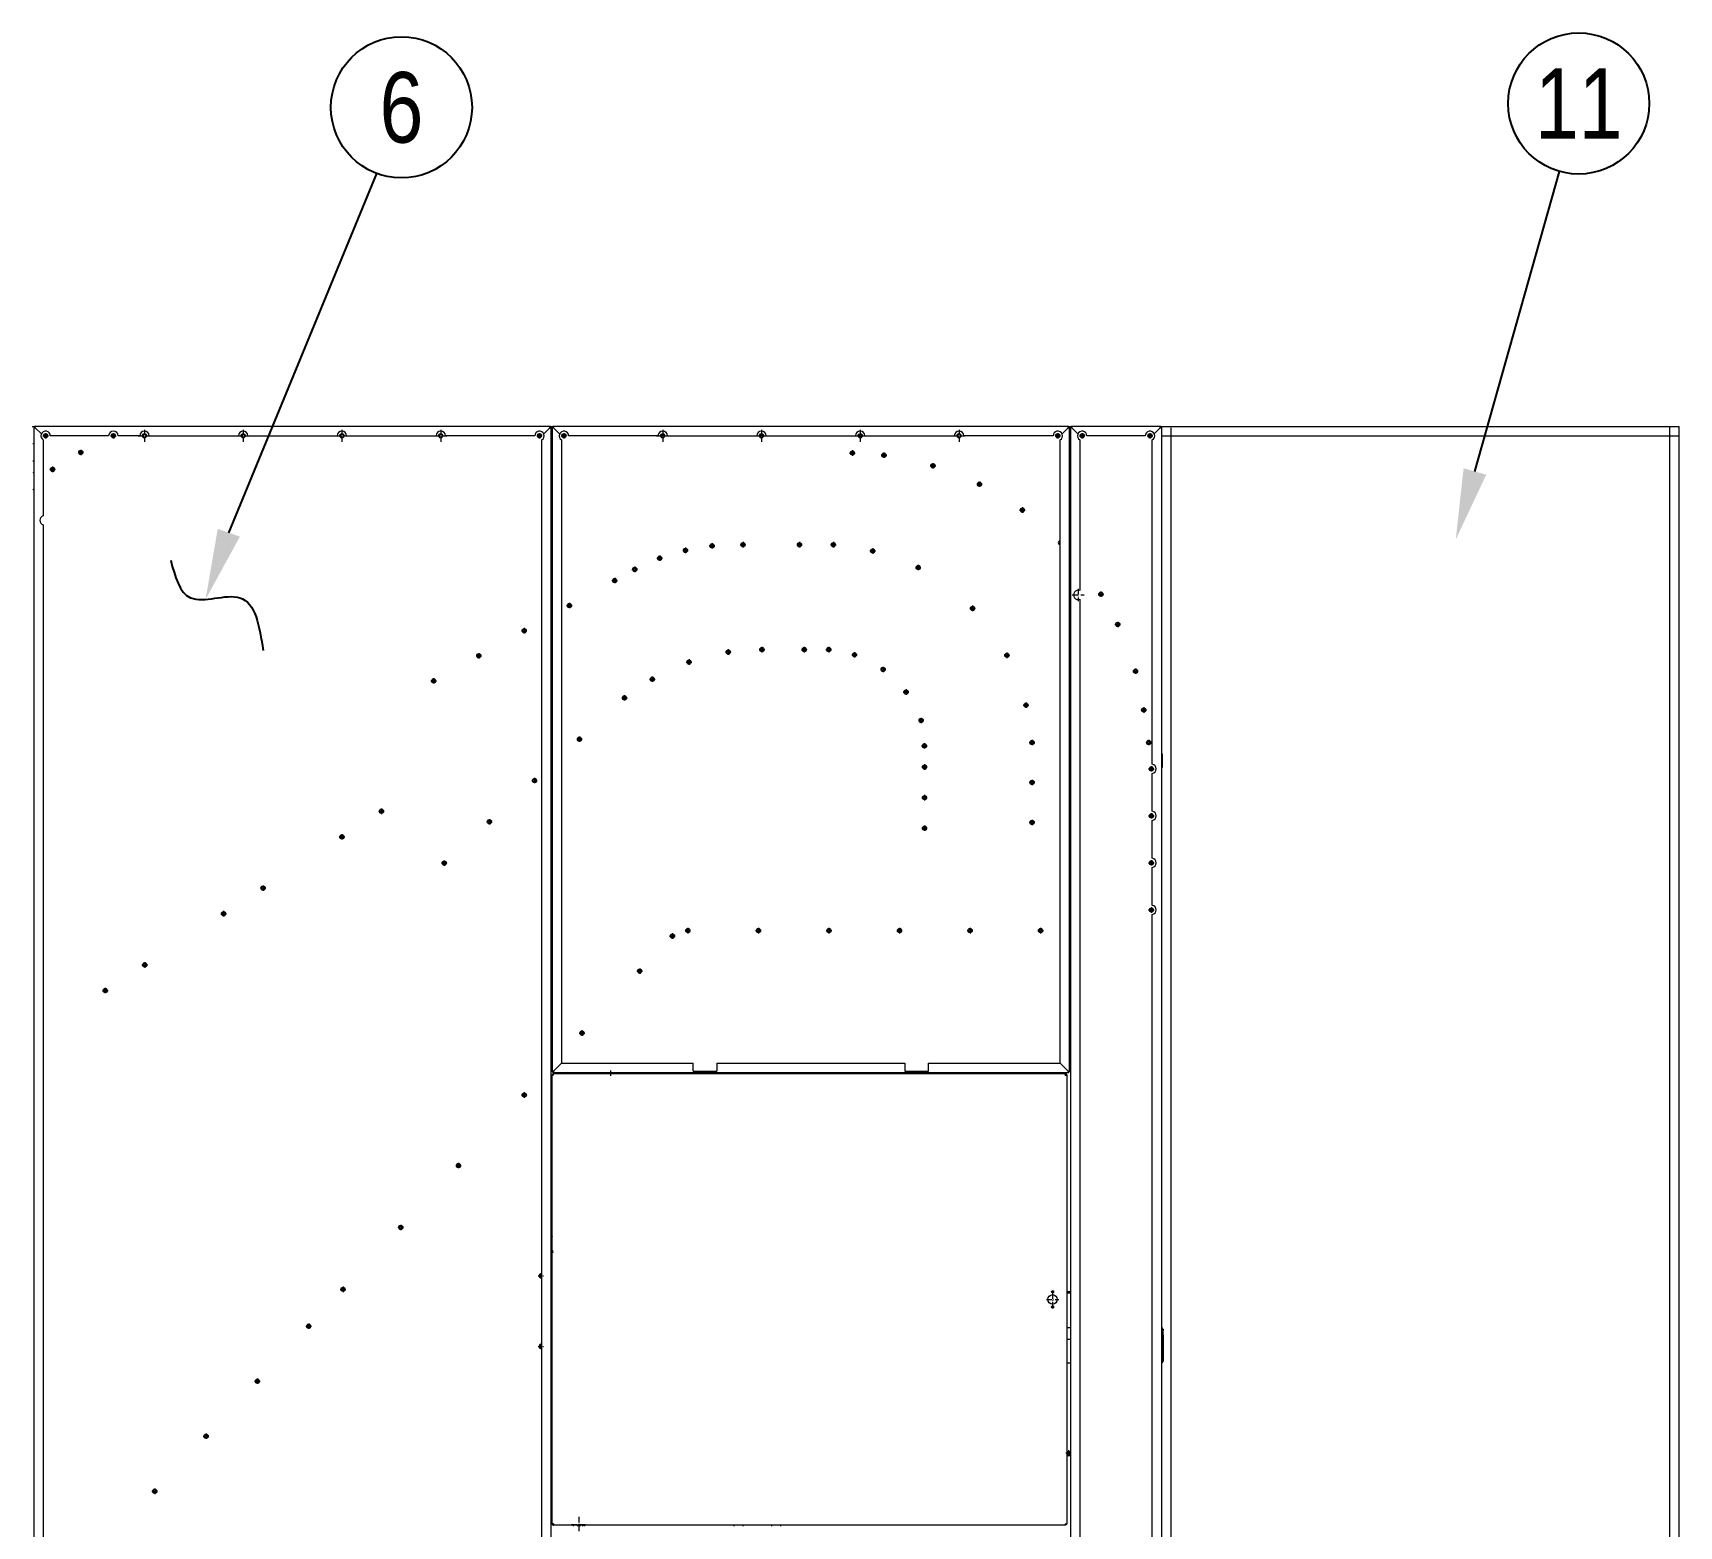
# Model space of a CAD drawing. Header units: millimetres. Extents: x -661384 to 33175, y -139129 to 24362.
# Drawn here: x 16861 to 20361, y 12012 to 15186 of the extents above; entities that cross this region are included whole.
import ezdxf
from ezdxf.enums import TextEntityAlignment as Align

# ---------------------------------------------------------------- set-up
doc = ezdxf.new("R2010")
doc.units = ezdxf.units.MM
doc.linetypes.add('DASHDOT', pattern=[18.5, 12, -3, 0.5, -3])
doc.layers.add('냉각탑_dim', color=1, linetype='Continuous')
doc.layers.add('냉각탑_text', color=3, linetype='Continuous')
doc.styles.get("Standard").update_dxf_attribs({"font": 'arial.ttf'})

# ---------------------------------------------------------------- blocks, each defined once
blk = doc.blocks.new('1')
at = {"color": 7, "lineweight": 20, "ltscale": 0.132499}
blk.add_line((16859.1, 14349.5), (16864.4, 14349.5), dxfattribs=at)
at = {"color": 7, "lineweight": 20, "ltscale": 0.0375}
for p, q in [((16862.8, 14347.9), (16862.8, 14346.4)), ((16865.9, 14349.5), (16864.4, 14349.5)), ((16864.4, 14346.4), (16864.4, 14347.9)), ((16864.4, 14347.9), (16865.9, 14347.9)), ((16865.9, 14346.4), (16865.9, 14347.9)), ((17961.2, 14349.5), (17959.7, 14349.5)), ((17959.7, 14347.9), (17961.2, 14347.9)), ((17961.2, 14347.9), (17961.2, 14346.4)), ((17962.8, 14346.4), (17962.8, 14347.9)), ((17964.8, 14347.9), (17964.8, 14346.4)), ((17967.9, 14349.5), (17966.4, 14349.5)), ((17966.4, 14346.4), (17966.4, 14347.9)), ((17966.4, 14347.9), (17967.9, 14347.9)), ((17967.9, 14346.4), (17967.9, 14347.9)), ((19063.2, 14349.5), (19061.7, 14349.5)), ((19061.7, 14347.9), (19063.2, 14347.9)), ((19063.2, 14347.9), (19063.2, 14346.4)), ((19064.8, 14346.4), (19064.8, 14347.9)), ((19066.8, 14347.9), (19066.8, 14346.4)), ((19069.9, 14349.5), (19068.4, 14349.5)), ((19068.4, 14346.4), (19068.4, 14347.9)), ((19068.4, 14347.9), (19069.9, 14347.9)), ((19069.9, 14346.4), (19069.9, 14347.9)), ((19259.2, 14349.5), (19257.7, 14349.5)), ((19257.7, 14347.9), (19259.2, 14347.9)), ((19259.2, 14347.9), (19259.2, 14346.4)), ((19260.8, 14346.4), (19260.8, 14347.9)), ((17964.8, 12978.6), (17964.8, 12977.1)), ((17964.8, 12971.9), (17964.8, 12970.4)), ((17967.9, 12978.6), (17966.4, 12978.6)), ((17966.4, 12977.1), (17966.4, 12978.6)), ((17967.9, 12977.1), (17966.4, 12977.1)), ((17966.4, 12975.5), (17967.9, 12975.5)), ((17966.4, 12973.5), (17967.9, 12973.5)), ((17966.4, 12971.9), (17966.4, 12970.4)), ((17966.4, 12971.9), (17967.9, 12971.9)), ((17967.9, 12978.6), (17967.9, 12977.1)), ((19057.2, 12973.5), (19055.7, 12973.5)), ((19057.2, 12971.9), (19055.7, 12971.9)), ((19057.2, 12971.9), (19057.2, 12970.4)), ((19058.8, 12971.9), (19058.8, 12970.4)), ((19061.7, 12978.6), (19063.2, 12978.6)), ((19063.2, 12977.1), (19061.7, 12977.1)), ((19061.7, 12975.5), (19063.2, 12975.5)), ((19063.2, 12978.6), (19063.2, 12977.1)), ((19064.8, 12977.1), (19064.8, 12978.6)), ((17964.8, 12015.1), (17964.8, 12016.6)), ((17966.4, 12015.1), (17966.4, 12016.6)), ((17966.4, 12015.1), (17967.9, 12015.1)), ((17966.4, 12013.5), (17967.9, 12013.5)), ((19057.2, 12015.1), (19055.7, 12015.1)), ((19057.2, 12013.5), (19055.7, 12013.5)), ((19057.2, 12015.1), (19057.2, 12016.6)), ((19058.8, 12015.1), (19058.8, 12016.6))]:
    blk.add_line(p, q, dxfattribs=at)
at = {"color": 7, "lineweight": 20, "ltscale": 0.04}
for p, q in [((16862.8, 14347.9), (16864.4, 14347.9)), ((16862.8, 14346.4), (16864.4, 14346.4)), ((16864.4, 14349.5), (16864.4, 14347.9)), ((16865.9, 14349.5), (16865.9, 14347.9)), ((17959.7, 14349.5), (17959.7, 14347.9)), ((17961.2, 14349.5), (17961.2, 14347.9)), ((17962.8, 14347.9), (17961.2, 14347.9)), ((17962.8, 14346.4), (17961.2, 14346.4)), ((17964.8, 14347.9), (17966.4, 14347.9)), ((17964.8, 14346.4), (17966.4, 14346.4)), ((17966.4, 14349.5), (17966.4, 14347.9)), ((17967.9, 14349.5), (17967.9, 14347.9)), ((19061.7, 14349.5), (19061.7, 14347.9)), ((19063.2, 14349.5), (19063.2, 14347.9)), ((19064.8, 14347.9), (19063.2, 14347.9)), ((19064.8, 14346.4), (19063.2, 14346.4)), ((19066.8, 14347.9), (19068.4, 14347.9)), ((19066.8, 14346.4), (19068.4, 14346.4)), ((19068.4, 14349.5), (19068.4, 14347.9)), ((19069.9, 14349.5), (19069.9, 14347.9)), ((19257.7, 14349.5), (19257.7, 14347.9)), ((19259.2, 14349.5), (19259.2, 14347.9)), ((19260.8, 14347.9), (19259.2, 14347.9)), ((19260.8, 14346.4), (19259.2, 14346.4)), ((19260.8, 13625), (19262.4, 13625)), ((17964.8, 12978.6), (17966.4, 12978.6)), ((17964.8, 12977.1), (17966.4, 12977.1)), ((17964.8, 12971.9), (17966.4, 12971.9)), ((17966.4, 12975.5), (17966.4, 12977.1)), ((17966.4, 12973.5), (17966.4, 12971.9)), ((17967.9, 12975.5), (17967.9, 12977.1)), ((19057.2, 12973.5), (19057.2, 12971.9)), ((19058.8, 12971.9), (19057.2, 12971.9)), ((19061.7, 12975.5), (19061.7, 12977.1)), ((19064.8, 12978.6), (19063.2, 12978.6)), ((19064.8, 12977.1), (19063.2, 12977.1)), ((19063.2, 12975.5), (19063.2, 12977.1)), ((17964.8, 12015.1), (17966.4, 12015.1)), ((17966.4, 12013.5), (17966.4, 12015.1)), ((19057.2, 12013.5), (19057.2, 12015.1)), ((19058.8, 12015.1), (19057.2, 12015.1))]:
    blk.add_line(p, q, dxfattribs=at)
at = {"color": 7, "lineweight": 20}
for p, q in [((16862.8, 14346.4), (16862.8, 11304.6)), ((17959.7, 14349.5), (16865.9, 14349.5)), ((16882.8, 14320.9), (16882.8, 14159.6)), ((17021.8, 14329.5), (16897.8, 14329.5)), ((17087.8, 14329.5), (17041.8, 14329.5)), ((17107.8, 14329.5), (17297.8, 14329.5)), ((17317.8, 14329.5), (17507.8, 14329.5)), ((17527.8, 14329.5), (17717.8, 14329.5)), ((17927.8, 14329.5), (17737.8, 14329.5)), ((17942.8, 11321.5), (17942.8, 14320.9)), ((17962.8, 11304.6), (17962.8, 14346.4)), ((17964.8, 14346.4), (17964.8, 12978.6)), ((19061.7, 14349.5), (17967.9, 14349.5)), ((17984.8, 14320.9), (17984.8, 12995.5)), ((18189.8, 14329.5), (17999.8, 14329.5)), ((18209.8, 14329.5), (18399.8, 14329.5)), ((18419.8, 14329.5), (18609.8, 14329.5)), ((18629.8, 14329.5), (18819.8, 14329.5)), ((19029.8, 14329.5), (18839.8, 14329.5)), ((19044.8, 12995.5), (19044.8, 14320.9)), ((19064.8, 12978.6), (19064.8, 14346.4)), ((19066.8, 14346.4), (19066.8, 11304.6)), ((19257.7, 14349.5), (19069.9, 14349.5)), ((19086.8, 14320.9), (19086.8, 14000.4)), ((19225.8, 14329.5), (19101.8, 14329.5)), ((19240.8, 13631.2), (19240.8, 14320.9)), ((19260.8, 11304.6), (19260.8, 14346.4)), ((19280.8, 11304.6), (19280.8, 14346.4)), ((16882.8, 14140.4), (16882.8, 11824.3)), ((19086.8, 13981.8), (19086.8, 11321.5)), ((19262.4, 13625), (19262.4, 13651.9)), ((19240.8, 13531.2), (19240.8, 13611.6)), ((19240.8, 13431.2), (19240.8, 13511.6)), ((19240.8, 13331.2), (19240.8, 13411.6)), ((19240.8, 11321.5), (19240.8, 13311.6)), ((17984.8, 12995.5), (17967.9, 12978.6)), ((17967.9, 12978.6), (17984.8, 12995.5)), ((17984.8, 12995.5), (18264.8, 12995.5)), ((18314.8, 12995.5), (18714.8, 12995.5)), ((18764.8, 12995.5), (19044.8, 12995.5)), ((19061.7, 12978.6), (19044.8, 12995.5)), ((19044.8, 12995.5), (19061.7, 12978.6)), ((17964.8, 12016.6), (17964.8, 12970.4)), ((17967.9, 12975.5), (19061.7, 12975.5)), ((17967.9, 12973.5), (19055.7, 12973.5)), ((18264.8, 12978.6), (18314.8, 12978.6)), ((18714.8, 12978.6), (18764.8, 12978.6)), ((19058.8, 12970.4), (19058.8, 12016.6)), ((17964.8, 12647.4), (17964.8, 12740.4)), ((19260.9, 12430.1), (19260.9, 12361.5)), ((19264.1, 12418.3), (19264.1, 12373.3)), ((17964.8, 12217.4), (17964.8, 12310.4)), ((19055.7, 12013.5), (17967.9, 12013.5))]:
    blk.add_line(p, q, dxfattribs=at)
at = {"color": 7, "lineweight": 20, "ltscale": 0.0775}
for p, q in [((16865.9, 14346.4), (16862.8, 14346.4)), ((17959.7, 14346.4), (17959.7, 14349.5)), ((17959.7, 14346.4), (17962.8, 14346.4)), ((17967.9, 14346.4), (17964.8, 14346.4)), ((19061.7, 14346.4), (19061.7, 14349.5)), ((19061.7, 14346.4), (19064.8, 14346.4)), ((19069.9, 14346.4), (19066.8, 14346.4)), ((19257.7, 14346.4), (19257.7, 14349.5)), ((19257.7, 14346.4), (19260.8, 14346.4)), ((17967.9, 12970.4), (17964.8, 12970.4)), ((17967.9, 12970.4), (17967.9, 12973.5)), ((19055.7, 12970.4), (19055.7, 12973.5)), ((19055.7, 12970.4), (19058.8, 12970.4)), ((19061.7, 12978.6), (19061.7, 12975.5)), ((17967.9, 12016.6), (17964.8, 12016.6)), ((17967.9, 12016.6), (17967.9, 12013.5)), ((19055.7, 12016.6), (19055.7, 12013.5)), ((19055.7, 12016.6), (19058.8, 12016.6))]:
    blk.add_line(p, q, dxfattribs=at)
at = {"color": 7, "lineweight": 20, "ltscale": 0.45204}
for p, q in [((16878.7, 14333.6), (16865.9, 14346.4)), ((16878.7, 14333.6), (16865.9, 14346.4)), ((17946.9, 14333.6), (17959.7, 14346.4)), ((17946.9, 14333.6), (17959.7, 14346.4)), ((17980.7, 14333.6), (17967.9, 14346.4)), ((17980.7, 14333.6), (17967.9, 14346.4)), ((19048.9, 14333.6), (19061.7, 14346.4)), ((19048.9, 14333.6), (19061.7, 14346.4)), ((19082.7, 14333.6), (19069.9, 14346.4)), ((19082.7, 14333.6), (19069.9, 14346.4)), ((19244.9, 14333.6), (19257.7, 14346.4)), ((19244.9, 14333.6), (19257.7, 14346.4))]:
    blk.add_line(p, q, dxfattribs=at)
at = {"color": 7, "linetype": 'DASHDOT', "lineweight": 20, "ltscale": 0.292499}
for p, q in [((16881.9, 14329.5), (16893.6, 14329.5)), ((17025.9, 14329.5), (17037.6, 14329.5)), ((17931.9, 14329.5), (17943.6, 14329.5)), ((17983.9, 14329.5), (17995.6, 14329.5)), ((19033.9, 14329.5), (19045.6, 14329.5)), ((19085.9, 14329.5), (19097.6, 14329.5)), ((19229.9, 14329.5), (19241.6, 14329.5)), ((16956.7, 14294.1), (16968.4, 14294.1)), ((16962.6, 14299.9), (16962.6, 14288.2)), ((18597.1, 14292.9), (18608.8, 14292.9)), ((18603, 14298.8), (18603, 14287.1)), ((18664.4, 14288.1), (18676.1, 14288.1)), ((18670.2, 14294), (18670.2, 14282.3)), ((18768.5, 14265.8), (18780.2, 14265.8)), ((18774.3, 14271.6), (18774.3, 14259.9)), ((18867.5, 14226.6), (18879.2, 14226.6)), ((18873.3, 14232.4), (18873.3, 14220.7)), ((18964.5, 14177.4), (18964.5, 14165.7)), ((18958.6, 14171.5), (18970.3, 14171.5)), ((18193.4, 14075.1), (18193.4, 14063.4)), ((18242.3, 14085.8), (18254, 14085.8)), ((18248.2, 14091.7), (18248.2, 14080)), ((18298.9, 14095.4), (18310.6, 14095.4)), ((18304.8, 14101.3), (18304.8, 14089.6)), ((18364.7, 14097.8), (18376.4, 14097.8)), ((18370.6, 14103.7), (18370.6, 14092)), ((18484.7, 14097.8), (18496.4, 14097.8)), ((18490.6, 14103.7), (18490.6, 14092)), ((18556.7, 14097.8), (18568.4, 14097.8)), ((18562.6, 14103.7), (18562.6, 14092)), ((18640.4, 14084.6), (18652.1, 14084.6)), ((18646.3, 14090.5), (18646.3, 14078.8)), ((18134.4, 14045.4), (18146.1, 14045.4)), ((18140.3, 14051.3), (18140.3, 14039.6)), ((18737.1, 14049.4), (18748.8, 14049.4)), ((18743, 14055.3), (18743, 14043.6)), ((18091.8, 14021.8), (18103.5, 14021.8)), ((18097.7, 14027.7), (18097.7, 14016)), ((17995.6, 13968.5), (18007.3, 13968.5)), ((19125.6, 13992.7), (19137.3, 13992.7)), ((19131.5, 13998.5), (19131.5, 13986.8)), ((18852.7, 13962.5), (18864.4, 13962.5)), ((19167.3, 13934.3), (19167.3, 13922.6)), ((17899.4, 13915), (17911.1, 13915)), ((19161.4, 13928.5), (19173.1, 13928.5)), ((17802.9, 13861.8), (17814.6, 13861.8)), ((17808.8, 13867.7), (17808.8, 13856)), ((18333.2, 13869.7), (18344.9, 13869.7)), ((18339.1, 13875.6), (18339.1, 13863.9)), ((18404.9, 13874.9), (18416.6, 13874.9)), ((18410.8, 13880.8), (18410.8, 13869.1)), ((18494.9, 13874.9), (18506.6, 13874.9)), ((18500.8, 13880.8), (18500.8, 13869.1)), ((18546.9, 13874.9), (18558.6, 13874.9)), ((18552.8, 13880.8), (18552.8, 13869.1)), ((18601.7, 13863.8), (18613.4, 13863.8)), ((18607.6, 13869.7), (18607.6, 13858)), ((18925.8, 13862.8), (18937.5, 13862.8)), ((18931.7, 13868.7), (18931.7, 13857)), ((18249.9, 13848.4), (18261.6, 13848.4)), ((18255.8, 13854.3), (18255.8, 13842.6)), ((18662.6, 13832.7), (18674.3, 13832.7)), ((18668.5, 13838.6), (18668.5, 13826.9)), ((19199.3, 13828.9), (19211, 13828.9)), ((19205.1, 13834.8), (19205.1, 13823.1)), ((17706.9, 13808.5), (17718.6, 13808.5)), ((18171.8, 13811.9), (18183.5, 13811.9)), ((18177.7, 13817.8), (18177.7, 13806.1)), ((18717.3, 13790.5), (18717.3, 13778.8)), ((18112.6, 13772.3), (18124.3, 13772.3)), ((18118.5, 13778.2), (18118.5, 13766.5)), ((18711.4, 13784.6), (18723.1, 13784.6)), ((18966.4, 13756.8), (18978.1, 13756.8)), ((18972.3, 13762.7), (18972.3, 13751)), ((18743.4, 13724.3), (18755.1, 13724.3)), ((18749.3, 13730.2), (18749.3, 13718.5)), ((19216.8, 13746.5), (19228.5, 13746.5)), ((18022.8, 13690.3), (18022.8, 13678.6)), ((18016.9, 13684.4), (18028.6, 13684.4)), ((18750.4, 13670.2), (18762.1, 13670.2)), ((18756.3, 13676.1), (18756.3, 13664.4)), ((18979.3, 13677.4), (18991, 13677.4)), ((18985.2, 13683.3), (18985.2, 13671.6)), ((19227.4, 13677.3), (19239.1, 13677.3)), ((18750.6, 13625.2), (18762.3, 13625.2)), ((18756.5, 13631.1), (18756.5, 13619.4)), ((19232.9, 13621.4), (19244.6, 13621.4)), ((19238.8, 13627.3), (19238.8, 13615.6)), ((17921.4, 13596.6), (17933.1, 13596.6)), ((17927.3, 13602.5), (17927.3, 13590.8)), ((18979.3, 13592.4), (18991, 13592.4)), ((18985.2, 13598.3), (18985.2, 13586.6)), ((18750.6, 13560.2), (18762.3, 13560.2)), ((18756.5, 13566.1), (18756.5, 13554.4)), ((17601.7, 13537.1), (17601.7, 13525.4)), ((17831.3, 13514.6), (17831.3, 13502.9)), ((18985.2, 13513.3), (18985.2, 13501.6)), ((19232.9, 13521.4), (19244.6, 13521.4)), ((19238.8, 13527.3), (19238.8, 13515.6)), ((17517.8, 13482.7), (17517.8, 13471)), ((17825.4, 13508.8), (17837.1, 13508.8)), ((18750.6, 13495.2), (18762.3, 13495.2)), ((18756.5, 13501.1), (18756.5, 13489.4)), ((18979.3, 13507.4), (18991, 13507.4)), ((17729.4, 13421), (17741.1, 13421)), ((17735.3, 13426.8), (17735.3, 13415.1)), ((19232.9, 13421.4), (19244.6, 13421.4)), ((19238.8, 13427.3), (19238.8, 13415.6)), ((17350.1, 13373.7), (17350.1, 13362)), ((17344.3, 13367.9), (17356, 13367.9)), ((17260.4, 13313.4), (17272.1, 13313.4)), ((19232.9, 13321.4), (19244.6, 13321.4)), ((19238.8, 13327.3), (19238.8, 13315.6)), ((18214.6, 13265.9), (18226.3, 13265.9)), ((18220.5, 13271.8), (18220.5, 13260.1)), ((18247.4, 13277.5), (18259.1, 13277.5)), ((18397.4, 13277.5), (18409.1, 13277.5)), ((18547.4, 13277.5), (18559.1, 13277.5)), ((18697.4, 13277.5), (18709.1, 13277.5)), ((18847.4, 13277.5), (18859.1, 13277.5)), ((18997.4, 13277.5), (19009.1, 13277.5)), ((17092.7, 13204.5), (17104.4, 13204.5)), ((17098.5, 13210.3), (17098.5, 13198.6)), ((18150.9, 13197.2), (18150.9, 13185.5)), ((17008.8, 13150), (17020.5, 13150)), ((17014.6, 13155.9), (17014.6, 13144.2)), ((18022.3, 13059.7), (18034, 13059.7)), ((18083, 12974.5), (18094.7, 12974.5)), ((18088.9, 12980.4), (18088.9, 12968.7)), ((17905.4, 12933.9), (17905.4, 12922.2)), ((17759.7, 12778.1), (17771.4, 12778.1)), ((17637, 12646.4), (17648.7, 12646.4)), ((17642.8, 12652.3), (17642.8, 12640.6)), ((17935.3, 12543.5), (17947, 12543.5)), ((17941.2, 12549.4), (17941.2, 12537.7)), ((17520.1, 12520.7), (17520.1, 12509)), ((17447.1, 12442.4), (17447.1, 12430.7)), ((17935.3, 12393.5), (17947, 12393.5)), ((17941.2, 12399.4), (17941.2, 12387.7)), ((17338, 12325.4), (17338, 12313.7)), ((17332.1, 12319.5), (17343.8, 12319.5)), ((17223, 12202.5), (17234.7, 12202.5)), ((17228.9, 12208.4), (17228.9, 12196.7)), ((19056.8, 12167.1), (19068.5, 12167.1)), ((19062.7, 12173), (19062.7, 12161.3)), ((17113.9, 12085.5), (17125.6, 12085.5)), ((17119.8, 12091.4), (17119.8, 12079.7))]:
    blk.add_line(p, q, dxfattribs=at)
at = {"color": 7, "linetype": 'DASHDOT', "lineweight": 20, "ltscale": 0.292505}
for p, q in [((16887.8, 14335.4), (16887.8, 14323.7)), ((17031.8, 14335.4), (17031.8, 14323.7)), ((17937.8, 14335.4), (17937.8, 14323.7)), ((17989.8, 14335.4), (17989.8, 14323.7)), ((19039.8, 14335.4), (19039.8, 14323.7)), ((19091.8, 14335.4), (19091.8, 14323.7)), ((19235.8, 14335.4), (19235.8, 14323.7)), ((16902.6, 14263.9), (16902.6, 14252.2)), ((18187.5, 14069.2), (18199.2, 14069.2)), ((18001.5, 13974.4), (18001.5, 13962.7)), ((18858.6, 13968.4), (18858.6, 13956.7)), ((17905.3, 13920.9), (17905.3, 13909.2)), ((17712.8, 13814.4), (17712.8, 13802.7)), ((19222.6, 13752.4), (19222.6, 13740.7)), ((19233.2, 13683.2), (19233.2, 13671.5)), ((17266.2, 13319.3), (17266.2, 13307.6)), ((18253.3, 13283.4), (18253.3, 13271.7)), ((18403.3, 13283.4), (18403.3, 13271.7)), ((18553.3, 13283.4), (18553.3, 13271.7)), ((18703.3, 13283.4), (18703.3, 13271.7)), ((18853.3, 13283.4), (18853.3, 13271.7)), ((19003.3, 13283.4), (19003.3, 13271.7)), ((18145, 13191.3), (18156.7, 13191.3)), ((17899.5, 12928), (17911.2, 12928))]:
    blk.add_line(p, q, dxfattribs=at)
at = {"color": 7, "linetype": 'DASHDOT', "lineweight": 20}
for p, q in [((17084.8, 14329.5), (17110.8, 14329.5)), ((17097.8, 14342.5), (17097.8, 14316.5)), ((17294.8, 14329.5), (17320.8, 14329.5)), ((17307.8, 14342.5), (17307.8, 14316.5)), ((17504.8, 14329.5), (17530.8, 14329.5)), ((17517.8, 14342.5), (17517.8, 14316.5)), ((17714.8, 14329.5), (17740.8, 14329.5)), ((17727.8, 14342.5), (17727.8, 14316.5)), ((18186.8, 14329.5), (18212.8, 14329.5)), ((18199.8, 14342.5), (18199.8, 14316.5)), ((18396.8, 14329.5), (18422.8, 14329.5)), ((18409.8, 14342.5), (18409.8, 14316.5)), ((18606.8, 14329.5), (18632.8, 14329.5)), ((18619.8, 14342.5), (18619.8, 14316.5)), ((18816.8, 14329.5), (18842.8, 14329.5)), ((18829.8, 14342.5), (18829.8, 14316.5)), ((19083.1, 14004.1), (19083.1, 13978.1)), ((19070.1, 13991.1), (19096.1, 13991.1)), ((19028.8, 12506.5), (19028.8, 12480.5)), ((19015.8, 12493.5), (19041.8, 12493.5)), ((18005.4, 12015), (18037.9, 12015)), ((18021.6, 12031.2), (18021.6, 11998.7))]:
    blk.add_line(p, q, dxfattribs=at)
at = {"color": 7, "lineweight": 20, "ltscale": 0.129999}
for p, q in [((17961.2, 14349.5), (17966.4, 14349.5)), ((19063.2, 14349.5), (19068.4, 14349.5))]:
    blk.add_line(p, q, dxfattribs=at)
at = {"color": 7, "lineweight": 20, "ltscale": 0.141421}
for p, q in [((18197, 14330.5), (18202.6, 14330.5)), ((18407, 14330.5), (18412.6, 14330.5))]:
    blk.add_line(p, q, dxfattribs=at)
at = {"color": 7, "lineweight": 20, "ltscale": 0.10198}
blk.add_line((18617.6, 14331.6), (18617.6, 14327.5), dxfattribs=at)
at = {"color": 7, "lineweight": 20, "ltscale": 0.149666}
blk.add_line((18619.6, 14332.5), (18619.6, 14326.5), dxfattribs=at)
at = {"color": 0, "lineweight": 20}
for p, q in [((19259.2, 14349.5), (20360.8, 14349.5)), ((19260.8, 14347.9), (19260.8, 14349.5)), ((19260.8, 14329.5), (20360.8, 14329.5)), ((20340.8, 11149.5), (20340.8, 14349.5)), ((20360.8, 11149.5), (20360.8, 14349.5))]:
    blk.add_line(p, q, dxfattribs=at)
at = {"color": 7, "lineweight": 20, "ltscale": 0.05}
for p, q in [((16862.8, 14312.6), (16860.8, 14312.6)), ((16862.8, 14312.6), (16860.8, 14312.6)), ((17962.8, 14308), (17964.8, 14308)), ((17962.8, 14308), (17964.8, 14308)), ((17964.8, 14304.4), (17962.8, 14304.4)), ((19064.8, 14309.5), (19066.8, 14309.5)), ((19064.8, 13494.7), (19066.8, 13494.7)), ((19066.8, 13348.5), (19064.8, 13348.5)), ((19064.8, 13300.1), (19066.8, 13300.1)), ((19064.8, 13298.5), (19066.8, 13298.5)), ((19064.8, 13256.5), (19066.8, 13256.5)), ((19064.8, 13256.5), (19066.8, 13256.5)), ((19064.8, 13243.1), (19066.8, 13243.1)), ((19066.8, 13229.7), (19064.8, 13229.7)), ((19066.8, 13228.1), (19064.8, 13228.1)), ((19064.8, 13143.1), (19066.8, 13143.1)), ((19066.8, 13129.7), (19064.8, 13129.7)), ((19066.8, 13128.1), (19064.8, 13128.1)), ((19066.8, 13126.5), (19064.8, 13126.5)), ((19066.8, 13123.5), (19064.8, 13123.5)), ((19066.8, 13108.5), (19064.8, 13108.5)), ((19066.8, 13038.5), (19064.8, 13038.5)), ((19064.8, 13023.5), (19066.8, 13023.5)), ((17964.8, 12433.3), (17962.8, 12433.3)), ((17964.8, 12408.3), (17962.8, 12408.3)), ((17962.8, 12358.3), (17964.8, 12358.3)), ((18351, 12013.5), (18351, 12011.5)), ((18371, 12011.5), (18371, 12013.5)), ((18431, 12013.5), (18431, 12011.5)), ((18451, 12011.5), (18451, 12013.5))]:
    blk.add_line(p, q, dxfattribs=at)
at = {"color": 7, "lineweight": 20, "ltscale": 0.049991}
blk.add_line((17964.8, 14302.8), (17962.8, 14302.8), dxfattribs=at)
at = {"color": 7, "lineweight": 20, "ltscale": 0.05832}
for p, q in [((16860.8, 14275.6), (16862.8, 14276.8)), ((16862.8, 14251.6), (16860.8, 14250.4)), ((16860.8, 14215.4), (16862.8, 14216.6))]:
    blk.add_line(p, q, dxfattribs=at)
at = {"color": 7, "linetype": 'DASHDOT', "lineweight": 20, "ltscale": 0.292502}
for p, q in [((16896.7, 14258), (16908.4, 14258)), ((17595.9, 13531.3), (17607.6, 13531.3)), ((17512, 13476.8), (17523.7, 13476.8)), ((18028.2, 13065.6), (18028.2, 13053.9)), ((17765.6, 12784), (17765.6, 12772.3)), ((17514.2, 12514.8), (17525.9, 12514.8)), ((17441.2, 12436.5), (17452.9, 12436.5))]:
    blk.add_line(p, q, dxfattribs=at)
at = {"color": 7, "lineweight": 20, "ltscale": 0.068642}
for p, q in [((19064.8, 14111.3), (19066.8, 14109.4)), ((19066.8, 14054.5), (19064.8, 14056.3)), ((19064.8, 14056.3), (19066.8, 14054.5))]:
    blk.add_line(p, q, dxfattribs=at)
at = {"color": 7, "linetype": 'DASHDOT', "lineweight": 20, "ltscale": 0.195001}
for p, q in [((18193.4, 14073.1), (18193.4, 14065.3)), ((18244.3, 14085.8), (18252.1, 14085.8)), ((18248.2, 14089.7), (18248.2, 14081.9)), ((18300.9, 14095.4), (18308.7, 14095.4)), ((18366.7, 14097.8), (18374.5, 14097.8)), ((18370.6, 14101.7), (18370.6, 14093.9)), ((18486.7, 14097.8), (18494.5, 14097.8)), ((18490.6, 14101.7), (18490.6, 14093.9)), ((18558.7, 14097.8), (18566.5, 14097.8)), ((18562.6, 14101.7), (18562.6, 14093.9)), ((18642.4, 14084.6), (18650.2, 14084.6)), ((18646.3, 14088.5), (18646.3, 14080.7)), ((18136.4, 14045.4), (18144.2, 14045.4)), ((18140.3, 14049.3), (18140.3, 14041.5)), ((18189.5, 14069.2), (18197.3, 14069.2)), ((18739.1, 14049.4), (18746.9, 14049.4)), ((18743, 14053.3), (18743, 14045.5)), ((18093.8, 14021.8), (18101.6, 14021.8)), ((17997.6, 13968.5), (18005.4, 13968.5)), ((18001.5, 13972.4), (18001.5, 13964.6)), ((18858.5, 13966.4), (18858.5, 13958.6)), ((18854.6, 13962.5), (18862.4, 13962.5)), ((17905.3, 13919.1), (17905.3, 13911.3)), ((17805.2, 13861.8), (17813, 13861.8)), ((17809.1, 13865.7), (17809.1, 13857.9)), ((18334.8, 13869.7), (18342.6, 13869.7)), ((18338.7, 13873.6), (18338.7, 13865.8)), ((18406.5, 13875), (18414.3, 13875)), ((18410.4, 13878.9), (18410.4, 13871.1)), ((18496.5, 13875), (18504.3, 13875)), ((18500.4, 13878.9), (18500.4, 13871.1)), ((18548.5, 13875), (18556.3, 13875)), ((18552.4, 13878.9), (18552.4, 13871.1)), ((18603.3, 13863.8), (18611.1, 13863.8)), ((18607.2, 13867.7), (18607.2, 13859.9)), ((18927.8, 13862.9), (18935.6, 13862.9)), ((18931.7, 13866.8), (18931.7, 13859)), ((18251.4, 13848.4), (18259.2, 13848.4)), ((18255.3, 13852.3), (18255.3, 13844.5)), ((18664.3, 13832.7), (18672.1, 13832.7)), ((18668.2, 13836.6), (18668.2, 13828.8)), ((17709, 13808.5), (17716.8, 13808.5)), ((17712.9, 13812.4), (17712.9, 13804.6)), ((18173.5, 13811.9), (18181.3, 13811.9)), ((18114.8, 13772.3), (18122.6, 13772.3)), ((18118.7, 13776.2), (18118.7, 13768.4)), ((18713.1, 13784.7), (18720.9, 13784.7)), ((18717, 13788.6), (18717, 13780.8)), ((18972.3, 13760.7), (18972.3, 13752.9)), ((18745, 13724.3), (18752.8, 13724.3)), ((18748.9, 13728.2), (18748.9, 13720.4)), ((18022.9, 13688.3), (18022.9, 13680.5)), ((18019, 13684.4), (18026.8, 13684.4)), ((18752, 13670.2), (18759.8, 13670.2)), ((18755.9, 13674.1), (18755.9, 13666.3)), ((18981.3, 13677.4), (18989.1, 13677.4)), ((18985.2, 13681.3), (18985.2, 13673.5)), ((18756.2, 13629.1), (18756.2, 13621.3)), ((17927, 13600.5), (17927, 13592.7)), ((18981.3, 13592.4), (18989.1, 13592.4)), ((18985.2, 13596.3), (18985.2, 13588.5)), ((18756.2, 13564.1), (18756.2, 13556.3)), ((17831.2, 13512.7), (17831.2, 13504.9)), ((18985.2, 13511.3), (18985.2, 13503.5)), ((17827.3, 13508.8), (17835.1, 13508.8)), ((18756.2, 13499.1), (18756.2, 13491.3)), ((18981.3, 13507.4), (18989.1, 13507.4)), ((17731.4, 13421), (17739.2, 13421)), ((17735.3, 13424.9), (17735.3, 13417.1)), ((18216.6, 13265.9), (18224.4, 13265.9)), ((18220.5, 13269.8), (18220.5, 13262)), ((18249.3, 13277.5), (18257.1, 13277.5)), ((18399.3, 13277.5), (18407.1, 13277.5)), ((18549.3, 13277.5), (18557.1, 13277.5)), ((18699.3, 13277.5), (18707.1, 13277.5)), ((18849.3, 13277.5), (18857.1, 13277.5)), ((18999.3, 13277.5), (19007.1, 13277.5)), ((18147, 13191.3), (18154.8, 13191.3)), ((18024.3, 13059.7), (18032.1, 13059.7)), ((18028.2, 13063.6), (18028.2, 13055.8)), ((18088.9, 12978.4), (18088.9, 12970.6)), ((17901.5, 12928), (17909.3, 12928)), ((17905.4, 12931.9), (17905.4, 12924.1)), ((17765.6, 12782), (17765.6, 12774.2)), ((17516.2, 12514.8), (17524, 12514.8)), ((17520.1, 12518.7), (17520.1, 12510.9)), ((19058.8, 12165.5), (19066.6, 12165.5)), ((19062.7, 12169.4), (19062.7, 12161.6)), ((17115.8, 12085.5), (17123.6, 12085.5))]:
    blk.add_line(p, q, dxfattribs=at)
at = {"color": 7, "linetype": 'DASHDOT', "lineweight": 20, "ltscale": 0.194995}
for p, q in [((18304.8, 14099.3), (18304.8, 14091.5)), ((18097.7, 14025.7), (18097.7, 14017.9)), ((17901.4, 13915.2), (17909.2, 13915.2)), ((18177.4, 13815.8), (18177.4, 13808)), ((18968.4, 13756.8), (18976.2, 13756.8)), ((18752.3, 13625.2), (18760.1, 13625.2)), ((17923.1, 13596.6), (17930.9, 13596.6)), ((18752.3, 13560.2), (18760.1, 13560.2)), ((18752.3, 13495.2), (18760.1, 13495.2)), ((18253.2, 13281.4), (18253.2, 13273.6)), ((18403.2, 13281.4), (18403.2, 13273.6)), ((18553.2, 13281.4), (18553.2, 13273.6)), ((18703.2, 13281.4), (18703.2, 13273.6)), ((18853.2, 13281.4), (18853.2, 13273.6)), ((19003.2, 13281.4), (19003.2, 13273.6)), ((18150.9, 13195.2), (18150.9, 13187.4)), ((18085, 12974.5), (18092.8, 12974.5)), ((17761.7, 12778.1), (17769.5, 12778.1))]:
    blk.add_line(p, q, dxfattribs=at)
at = {"color": 7, "lineweight": 20, "ltscale": 0.057168}
for p, q in [((17964.8, 13971), (17962.8, 13969.9)), ((17964.8, 13925.3), (17962.8, 13924.2))]:
    blk.add_line(p, q, dxfattribs=at)
at = {"color": 7, "lineweight": 20, "ltscale": 0.067816}
blk.add_line((17962.8, 13656.5), (17964.8, 13658.4), dxfattribs=at)
at = {"color": 7, "lineweight": 20, "ltscale": 0.067817}
blk.add_line((17962.8, 13602.3), (17964.8, 13604.1), dxfattribs=at)
at = {"color": 7, "lineweight": 20, "ltscale": 0.148096}
blk.add_line((18753.2, 13494.7), (18759.1, 13494.7), dxfattribs=at)
at = {"color": 7, "lineweight": 20, "ltscale": 0.146137}
blk.add_line((18753.3, 13494.5), (18759.1, 13494.5), dxfattribs=at)
at = {"color": 7, "lineweight": 20, "ltscale": 0.073313}
blk.add_line((17964.8, 13022.5), (17962.8, 13020.3), dxfattribs=at)
at = {"color": 7, "lineweight": 20, "ltscale": 0.4225}
for p, q in [((18264.8, 12978.6), (18264.8, 12995.5)), ((18314.8, 12995.5), (18314.8, 12978.6)), ((18714.8, 12995.5), (18714.8, 12978.6)), ((18764.8, 12978.6), (18764.8, 12995.5))]:
    blk.add_line(p, q, dxfattribs=at)
at = {"color": 7, "lineweight": 20, "ltscale": 0.073314}
blk.add_line((17962.8, 12958.8), (17964.8, 12960.9), dxfattribs=at)
at = {"color": 7, "lineweight": 20, "ltscale": 0.068366}
blk.add_line((17976.5, 12973.5), (17978.4, 12975.5), dxfattribs=at)
at = {"color": 7, "lineweight": 20, "ltscale": 0.062607}
for p, q in [((18040.6, 12973.5), (18042.1, 12975.5)), ((18134.2, 12973.5), (18135.7, 12975.5)), ((18138.2, 12973.5), (18139.7, 12975.5))]:
    blk.add_line(p, q, dxfattribs=at)
at = {"color": 7, "lineweight": 20, "ltscale": 0.083082}
for p, q in [((17962.8, 12870.3), (17964.8, 12873)), ((17962.8, 12746), (17964.8, 12748.7)), ((17962.8, 12740.7), (17964.8, 12743.4))]:
    blk.add_line(p, q, dxfattribs=at)
at = {"color": 7, "linetype": 'DASHDOT', "lineweight": 20, "ltscale": 0.1625}
for p, q in [((17962.1, 12594), (17968.6, 12594)), ((17965.4, 12597.2), (17965.4, 12590.7))]:
    blk.add_line(p, q, dxfattribs=at)
at = {"color": 7, "linetype": 'DASHDOT', "lineweight": 20, "ltscale": 0.146246}
for p, q in [((19025.9, 12509.7), (19031.7, 12509.7)), ((19025.9, 12477.3), (19031.7, 12477.3))]:
    blk.add_line(p, q, dxfattribs=at)
at = {"color": 7, "lineweight": 20, "ltscale": 0.1125}
blk.add_line((19031, 12509.7), (19026.5, 12509.7), dxfattribs=at)
at = {"color": 7, "lineweight": 20, "ltscale": 0.07908}
blk.add_line((19030.4, 12508.1), (19027.2, 12508.1), dxfattribs=at)
blk.add_line((19030.4, 12508.1), (19027.2, 12508.1), dxfattribs=at)
at = {"color": 7, "linetype": 'DASHDOT', "lineweight": 20, "ltscale": 0.146249}
for p, q in [((19028.8, 12512.6), (19028.8, 12506.8)), ((19028.8, 12480.2), (19028.8, 12474.4))]:
    blk.add_line(p, q, dxfattribs=at)
at = {"color": 7, "lineweight": 20, "ltscale": 0.2}
for p, q in [((19066.8, 12509.7), (19058.8, 12509.7)), ((19066.8, 12508.1), (19058.8, 12508.1)), ((19066.8, 12508.1), (19058.8, 12508.1)), ((19066.8, 12506.5), (19058.8, 12506.5)), ((19066.8, 12433.3), (19058.8, 12433.3)), ((19066.8, 12408.3), (19058.8, 12408.3)), ((19058.8, 12358.3), (19066.8, 12358.3))]:
    blk.add_line(p, q, dxfattribs=at)
at = {"color": 7, "linetype": 'DASHDOT', "lineweight": 20, "ltscale": 0.194998}
for p, q in [((17443.2, 12436.6), (17451, 12436.6)), ((17447.1, 12440.5), (17447.1, 12432.7)), ((17338, 12323.4), (17338, 12315.6)), ((17334.1, 12319.5), (17341.9, 12319.5)), ((17225, 12202.5), (17232.8, 12202.5)), ((17228.9, 12206.4), (17228.9, 12198.6)), ((17119.7, 12089.4), (17119.7, 12081.6))]:
    blk.add_line(p, q, dxfattribs=at)
at = {"color": 7, "lineweight": 20, "ltscale": 0.002451}
for p, q in [((19260.8, 12433.3), (19260.9, 12433.3)), ((19260.9, 12358.3), (19260.8, 12358.3))]:
    blk.add_line(p, q, dxfattribs=at)
at = {"color": 7, "lineweight": 20, "ltscale": 0.002492}
for p, q in [((19260.8, 12430.1), (19260.9, 12430.1)), ((19260.9, 12361.5), (19260.8, 12361.5))]:
    blk.add_line(p, q, dxfattribs=at)
at = {"color": 7, "lineweight": 20, "ltscale": 0.01}
for p, q in [((19260.9, 12432.9), (19260.9, 12433.3)), ((19263.7, 12430.1), (19264.1, 12430.1)), ((19260.9, 12358.7), (19260.9, 12358.3)), ((19263.7, 12361.5), (19264.1, 12361.5))]:
    blk.add_line(p, q, dxfattribs=at)
at = {"color": 7, "lineweight": 20, "ltscale": 0.04835}
blk.add_line((19264.1, 12430.1), (19264.1, 12428.2), dxfattribs=at)
at = {"color": 7, "lineweight": 20, "ltscale": 0.245}
for p, q in [((19264.1, 12418.3), (19264.1, 12428.1)), ((19264.1, 12373.3), (19264.1, 12363.5))]:
    blk.add_line(p, q, dxfattribs=at)
at = {"color": 7, "lineweight": 20, "ltscale": 0.08}
for p, q in [((19264.1, 12418.3), (19260.9, 12418.3)), ((19264.1, 12373.3), (19260.9, 12373.3))]:
    blk.add_line(p, q, dxfattribs=at)
at = {"color": 7, "lineweight": 20, "ltscale": 0.048372}
blk.add_line((19264.1, 12363.4), (19264.1, 12361.5), dxfattribs=at)
at = {"color": 7, "lineweight": 20, "ltscale": 0.1}
for p, q in [((17964.8, 12131.8), (17962.8, 12135.2)), ((17964.8, 12125.4), (17962.8, 12128.8))]:
    blk.add_line(p, q, dxfattribs=at)
at = {"color": 7, "lineweight": 20, "ltscale": 0.057735}
for p, q in [((18030.5, 12011.5), (18029.4, 12013.5)), ((18034.2, 12011.5), (18033.1, 12013.5))]:
    blk.add_line(p, q, dxfattribs=at)
at = {"color": 7, "lineweight": 20}
for centre, radius in [((16887.8, 14329.5), 4.5), ((16887.8, 14329.5), 3), ((17031.8, 14329.5), 4.5), ((17031.8, 14329.5), 3), ((17097.8, 14329.5), 4.5), ((17097.8, 14329.5), 3), ((17307.8, 14329.5), 4.5), ((17307.8, 14329.5), 3), ((17517.8, 14329.5), 4.5), ((17517.8, 14329.5), 3), ((17727.8, 14329.5), 4.5), ((17727.8, 14329.5), 3), ((17937.8, 14329.5), 4.5), ((17937.8, 14329.5), 3), ((17989.8, 14329.5), 4.5), ((17989.8, 14329.5), 3), ((18199.8, 14329.5), 4.5), ((18199.8, 14329.5), 3), ((18409.8, 14329.5), 4.5), ((18409.8, 14329.5), 3), ((18619.8, 14329.5), 4.5), ((18619.8, 14329.5), 3), ((18829.8, 14329.5), 4.5), ((18829.8, 14329.5), 3), ((19039.8, 14329.5), 4.5), ((19039.8, 14329.5), 3), ((19091.8, 14329.5), 4.5), ((19091.8, 14329.5), 3), ((19235.8, 14329.5), 4.5), ((19235.8, 14329.5), 3), ((16962.6, 14294.1), 4.5), ((16962.6, 14294.1), 3), ((18603, 14292.9), 4.5), ((18603, 14292.9), 3), ((18670.2, 14288.1), 4.5), ((18670.2, 14288.1), 3), ((16902.6, 14258), 4.5), ((16902.6, 14258), 3), ((18774.3, 14265.8), 4.5), ((18774.3, 14265.8), 3), ((18873.3, 14226.6), 4.5), ((18873.3, 14226.6), 3), ((18964.5, 14171.5), 4.5), ((18964.5, 14171.5), 3), ((18193.4, 14069.2), 4.5), ((18193.4, 14069.2), 3), ((18248.2, 14085.8), 4.5), ((18248.2, 14085.8), 3), ((18304.8, 14095.4), 4.5), ((18304.8, 14095.4), 3), ((18370.6, 14097.8), 4.5), ((18370.6, 14097.8), 3), ((18490.6, 14097.8), 4.5), ((18490.6, 14097.8), 3), ((18562.6, 14097.8), 4.5), ((18562.6, 14097.8), 3), ((18646.3, 14084.6), 4.5), ((18646.3, 14084.6), 3), ((18140.3, 14045.4), 4.5), ((18140.3, 14045.4), 3), ((18743, 14049.4), 4.5), ((18743, 14049.4), 3), ((18097.7, 14021.8), 4.5), ((18097.7, 14021.8), 3), ((18001.5, 13968.5), 4.5), ((18001.5, 13968.5), 3), ((18858.6, 13962.5), 4.5), ((18858.5, 13962.5), 3), ((19131.5, 13992.7), 4.5), ((19131.5, 13992.7), 3), ((19167.3, 13928.5), 4.5), ((19167.3, 13928.5), 3), ((17905.3, 13915), 4.5), ((17905.3, 13915.2), 3), ((17808.8, 13861.8), 4.5), ((17809.1, 13861.8), 3), ((18339.1, 13869.7), 4.5), ((18338.7, 13869.7), 3), ((18410.8, 13874.9), 4.5), ((18410.4, 13875), 3), ((18500.8, 13874.9), 4.5), ((18500.4, 13875), 3), ((18552.8, 13874.9), 4.5), ((18552.4, 13875), 3), ((18607.6, 13863.8), 4.5), ((18607.2, 13863.8), 3), ((18931.7, 13862.8), 4.5), ((18931.7, 13862.9), 3), ((18255.8, 13848.4), 4.5), ((18255.3, 13848.4), 3), ((18668.5, 13832.7), 4.5), ((18668.2, 13832.7), 3), ((19205.1, 13828.9), 4.5), ((19205.1, 13828.9), 3), ((17712.8, 13808.5), 4.5), ((17712.9, 13808.5), 3), ((18177.7, 13811.9), 4.5), ((18177.4, 13811.9), 3), ((18118.5, 13772.3), 4.5), ((18118.7, 13772.3), 3), ((18717.3, 13784.6), 4.5), ((18717, 13784.7), 3), ((18972.3, 13756.8), 4.5), ((18972.3, 13756.8), 3), ((18749.3, 13724.3), 4.5), ((18748.9, 13724.3), 3), ((19222.6, 13746.5), 4.5), ((19222.6, 13746.5), 3), ((18022.8, 13684.4), 4.5), ((18022.9, 13684.4), 3), ((18756.3, 13670.2), 4.5), ((18755.9, 13670.2), 3), ((18985.2, 13677.4), 4.5), ((18985.2, 13677.4), 3), ((19233.2, 13677.3), 4.5), ((19233.2, 13677.3), 3), ((18756.5, 13625.2), 4.5), ((18756.2, 13625.2), 3), ((19238.8, 13621.4), 4.5), ((19238.8, 13621.4), 3), ((17927.3, 13596.6), 4.5), ((17927, 13596.6), 3), ((18985.2, 13592.4), 4.5), ((18985.2, 13592.4), 3), ((18756.5, 13560.2), 4.5), ((18756.2, 13560.2), 3), ((17601.7, 13531.3), 4.5), ((17601.7, 13531.3), 3), ((17831.3, 13508.8), 4.5), ((17831.2, 13508.8), 3), ((18985.2, 13507.4), 4.5), ((18985.2, 13507.4), 3), ((19238.8, 13521.4), 4.5), ((19238.8, 13521.4), 3), ((17517.8, 13476.8), 4.5), ((17517.8, 13476.8), 3), ((18756.5, 13495.2), 4.5), ((18756.2, 13495.2), 3), ((17735.3, 13421), 4.5), ((17735.3, 13421), 3), ((19238.8, 13421.4), 4.5), ((19238.8, 13421.4), 3), ((17350.1, 13367.9), 4.5), ((17350.1, 13367.9), 3), ((17266.2, 13313.4), 4.5), ((17266.2, 13313.4), 3), ((19238.8, 13321.4), 4.5), ((19238.8, 13321.4), 3), ((18220.5, 13265.9), 4.5), ((18220.5, 13265.9), 3), ((18253.3, 13277.5), 4.5), ((18253.2, 13277.5), 3), ((18403.3, 13277.5), 4.5), ((18403.2, 13277.5), 3), ((18553.3, 13277.5), 4.5), ((18553.2, 13277.5), 3), ((18703.3, 13277.5), 4.5), ((18703.2, 13277.5), 3), ((18853.3, 13277.5), 4.5), ((18853.2, 13277.5), 3), ((19003.3, 13277.5), 4.5), ((19003.2, 13277.5), 3), ((17098.5, 13204.5), 4.5), ((17098.5, 13204.5), 3), ((18150.9, 13191.3), 4.5), ((18150.9, 13191.3), 3), ((17014.6, 13150), 4.5), ((17014.6, 13150), 3), ((18028.2, 13059.7), 4.5), ((18028.2, 13059.7), 3), ((17905.4, 12928), 4.5), ((17905.4, 12928), 3), ((17765.6, 12778.1), 4.5), ((17765.6, 12778.1), 3), ((17642.8, 12646.4), 4.5), ((17642.8, 12646.4), 3), ((17520.1, 12514.8), 4.5), ((17520.1, 12514.8), 3), ((19028.8, 12493.5), 10), ((19028.8, 12509.7), 2.25), ((19028.8, 12477.3), 2.25), ((17447.1, 12436.5), 4.5), ((17447.1, 12436.6), 3), ((17338, 12319.5), 4.5), ((17338, 12319.5), 3), ((17228.9, 12202.5), 4.5), ((17228.9, 12202.5), 3), ((19062.7, 12165.5), 3), ((17119.8, 12085.5), 4.5), ((17119.7, 12085.5), 3)]:
    blk.add_circle(centre, radius, dxfattribs=at)
for centre, radius, start, end in [((16887.8, 14329.5), 10, 0, 240), ((17031.8, 14329.5), 10, 0.0003, 179.9997), ((17097.8, 14329.5), 10, 0, 180), ((17307.8, 14329.5), 10, 0, 180), ((17517.8, 14329.5), 10, 0, 180), ((17727.8, 14329.5), 10, 0, 180), ((17937.8, 14329.5), 10, 300, 180), ((17989.8, 14329.5), 10, 0, 240), ((18199.8, 14329.5), 10, 0, 180), ((18409.8, 14329.5), 10, 0, 180), ((18619.8, 14329.5), 10, 0, 180), ((18829.8, 14329.5), 10, 0, 180), ((19039.8, 14329.5), 10, 300, 180), ((19091.8, 14329.5), 10, 0, 240), ((19235.8, 14329.5), 10, 300, 180), ((19257.7, 14346.4), 1.5, 0, 90), ((19257.7, 14346.4), 3.1, 28.9393, 61.0608), ((16885.7, 14150), 10, 106.858, 253.142), ((19045.3, 14102.1), 4.5, 96.3763, 263.6237), ((19045.3, 14102.1), 3, 99.5905, 260.4095), ((18597.2, 13655.9), 655, 44.1996, 44.4499), ((18097.4, 14021.7), 3, 302.5181, 115.5428), ((19083.1, 13991.1), 10, 68.2844, 291.7156), ((18001.2, 13968.3), 3, 302.5181, 115.5428), ((17905, 13915), 3, 302.5181, 115.5428), ((17808.8, 13861.7), 3, 302.5181, 115.5428), ((17712.6, 13808.3), 3, 302.5181, 115.5428), ((19259.3, 13651.9), 3.1, 0, 61.0609), ((19238.8, 13621.4), 10, 281.5371, 78.4629), ((19238.8, 13521.4), 10, 281.5371, 78.4629), ((19238.8, 13421.4), 10, 281.5371, 78.4629), ((19238.8, 13321.4), 10, 281.5371, 78.4629), ((18088.9, 12974.5), 4.5, 167.1562, 192.8354), ((18088.9, 12974.5), 3, 160.5222, 199.4646), ((18088.9, 12974.5), 3, 340.5354, 19.4778), ((18088.9, 12974.5), 4.5, 347.1646, 12.8438), ((18316.5, 12974.7), 4.5, 170.212, 195.9287), ((18316.5, 12974.7), 3, 165.2257, 204.3088), ((18316.5, 12974.7), 3, 335.6912, 14.7743), ((18316.5, 12974.7), 4.5, 344.0713, 9.788), ((18432.3, 12970.5), 4.5, 41.6539, 138.3461), ((18432.3, 12970.5), 3, 85.5244, 94.4756), ((18407.1, 12508.1), 458, 164.9545, 165.9506), ((17965.4, 12594), 2.5, 103.1195, 256.8805), ((17941.2, 12543.5), 4.5, 69.1721, 290.8279), ((17941.2, 12543.5), 3, 57.7684, 302.2316), ((19258.9, 12428.1), 5.2, 0, 68.5651), ((17941.2, 12393.5), 4.5, 69.1721, 290.8279), ((17941.2, 12393.5), 3, 57.7684, 302.2316), ((19258.9, 12363.5), 5.2, 291.4349, 0), ((19062.7, 12165.5), 4.5, 25.0519, 150.6747), ((19062.7, 12165.5), 4.5, 209.3253, 334.9481), ((19062.7, 12167.1), 4.5, 252.0368, 289.6712), ((18021.6, 12015), 12.5, 186.6557, 196.0158), ((18021.6, 12015), 4.5, 198.78, 230.0302), ((18021.6, 12015), 3, 208.8738, 331.1262), ((18021.6, 12015), 4.5, 309.9701, 341.22)]:
    blk.add_arc(centre, radius, start, end, dxfattribs=at)
at = {"layer": '냉각탑_dim', "lineweight": -3}
blk.add_spline([(17153.7, 14064.9), (17196, 13985.3), (17300.5, 13985.3), (17350.3, 13873.3)], degree=3, dxfattribs=at)
for points in [[(19950.8, 14246.8), (19886, 14109.2), (19902.6, 14260.4)], [(17300.9, 14115.2), (17227.9, 13981.8), (17253.7, 14131.7)]]:
    blk.add_solid(points, dxfattribs=at)

msp = doc.modelspace()

# ---------------------------------------------------------------- linework, layer by layer
at = {"layer": '냉각탑_dim', "linetype": 'ByBlock', "lineweight": -3}
for points in [[(17277.3, 14123.5), (17592.2, 14887.2)], [(19926.7, 14253.6), (20106.8, 14891.6)]]:
    msp.add_lwpolyline(points, dxfattribs=at)
for centre in [(17644.4, 15027.8), (20147.5, 15036)]:
    msp.add_circle(centre, 150, dxfattribs=at)

# ---------------------------------------------------------------- block references
msp.add_blockref('1', (0, 0))

# ---------------------------------------------------------------- texts
at = {"layer": '냉각탑_text', "width": 0.8}
for s, p in [('6', (17644.4, 15027.8)), ('11', (20147.5, 15036))]:
    msp.add_text(s, height=150, dxfattribs=at).set_placement(p, align=Align.MIDDLE_CENTER)

doc.saveas('drawing.dxf')
